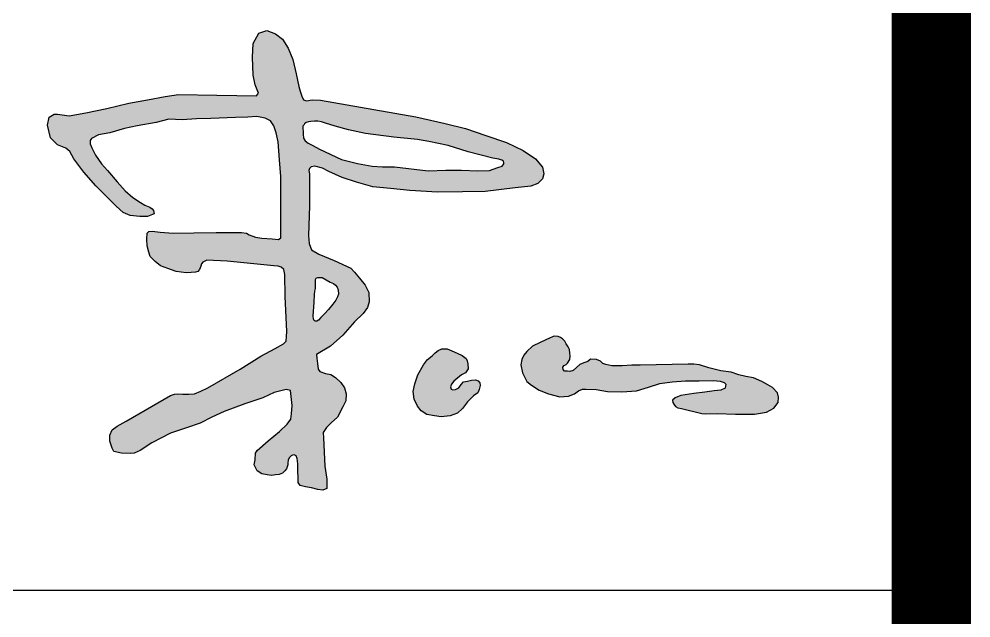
# Model space of a CAD drawing. Extents: x 1728470 to 1835391, y -157368 to 197905.
# Drawn here: x 1814552 to 1816350, y -64638 to -63507 of the extents above; entities that cross this region are included whole.
import ezdxf

# ---------------------------------------------------------------- set-up
doc = ezdxf.new("R2010")
doc.units = 0
doc.header["$LTSCALE"] = 1000
doc.header["$MEASUREMENT"] = 0
doc.layers.get('0').update_dxf_attribs({"linetype": 'CONTINUOUS'})
doc.layers.add('PUB_TITLE', color=4, linetype='CONTINUOUS')

msp = doc.modelspace()

# ---------------------------------------------------------------- hatches: boundary and pattern name
h = msp.add_hatch(color=7)
h.paths.add_polyline_path([(1815100.7, -63799.2), (1815099.5, -63792.6), (1815100.5, -63788.8), (1815103.7, -63786), (1815110.7, -63784.4), (1815125.6, -63788.4), (1815137.2, -63794.8), (1815162.4, -63806.2), (1815189.3, -63814.7), (1815220.1, -63823.9), (1815253.9, -63826.7), (1815290.5, -63830.7), (1815342.5, -63833.6), (1815389.4, -63833), (1815432.2, -63832.4), (1815489.4, -63825.2), (1815518.8, -63822.5), (1815531.9, -63817.1), (1815541, -63808.5), (1815543.2, -63799), (1815540.5, -63786.4), (1815527.4, -63771), (1815504, -63755.3), (1815472.5, -63739.8), (1815433.9, -63726.4), (1815395.3, -63713.5), (1815356.7, -63703.9), (1815301.3, -63691.7), (1815222.1, -63677.4), (1815121.3, -63660.1), (1815105.8, -63659.5), (1815095.3, -63661.1), (1815089.2, -63659.2), (1815086.1, -63652.4), (1815082.9, -63642.9), (1815080.7, -63633.9), (1815075.7, -63610.4), (1815069.4, -63583.3), (1815060.8, -63562.1), (1815049.5, -63544.9), (1815036.3, -63535), (1815020.1, -63528.7), (1815005.1, -63533.6), (1814994.3, -63553.1), (1814992.9, -63578.8), (1814994.4, -63612.5), (1814997.9, -63631.1), (1815004.7, -63646.8), (1815001, -63651.9), (1814963.4, -63650.9), (1814925.8, -63650.4), (1814853.4, -63649.4), (1814828, -63653), (1814795, -63659.6), (1814759.9, -63665.7), (1814718.2, -63675.8), (1814678.5, -63684), (1814647, -63689.6), (1814625.1, -63686.5), (1814618.5, -63686.5), (1814608.9, -63692.1), (1814605.8, -63707.3), (1814612, -63731.4), (1814625.2, -63744.1), (1814640.5, -63750.7), (1814648.1, -63756.8), (1814655.7, -63771), (1814674.5, -63795.9), (1814697.4, -63821.8), (1814735.7, -63859.9), (1814749, -63871.9), (1814761.9, -63878), (1814780.4, -63879.6), (1814794.9, -63879.6), (1814807.3, -63874.3), (1814807.1, -63872.7), (1814806.9, -63871.5), (1814806, -63868.4), (1814804, -63864.9), (1814799.4, -63861.9), (1814789.9, -63858.3), (1814781.6, -63853.3), (1814767.4, -63843.9), (1814752.6, -63831.2), (1814737.4, -63813.9), (1814719.1, -63792.6), (1814707.9, -63779.9), (1814696.8, -63764.1), (1814689.7, -63749.9), (1814686.6, -63742.3), (1814686.6, -63736.1), (1814689.1, -63732.4), (1814702.2, -63725.5), (1814724, -63721.5), (1814751.4, -63713.5), (1814775.4, -63708.4), (1814811.4, -63702.1), (1814834.9, -63695.8), (1814860.2, -63697), (1814887.6, -63695.3), (1814914.5, -63694.7), (1814961.3, -63693), (1814984.2, -63691.9), (1815001.3, -63690.7), (1815016.8, -63694.1), (1815027.1, -63699.3), (1815033.4, -63708.4), (1815037.9, -63721.5), (1815041.4, -63738.7), (1815044.2, -63772.9), (1815046.5, -63803.8), (1815046.8, -63902), (1815046.5, -63920.1), (1815042.3, -63923.3), (1815030.6, -63921.7), (1815010.5, -63920.4), (1814999.1, -63918.8), (1814986.7, -63914.4), (1814981.6, -63911.2), (1814972.6, -63910), (1814924.6, -63910), (1814882.3, -63910.7), (1814843.5, -63911), (1814818.7, -63909.1), (1814803.4, -63907.5), (1814797.4, -63908.1), (1814794.2, -63911.3), (1814793.9, -63922.4), (1814794.2, -63935.1), (1814797.4, -63947.2), (1814800.2, -63955.1), (1814809.5, -63964.7), (1814819.3, -63972.6), (1814833, -63977.7), (1814848.9, -63983.4), (1814868, -63986.2), (1814877.3, -63985.5), (1814885.3, -63984.8), (1814889.7, -63983.7), (1814893.1, -63980), (1814895.4, -63973.7), (1814896.9, -63969.2), (1814899.1, -63966), (1814907.1, -63961.9), (1814945.3, -63963.9), (1815033.5, -63973), (1815041.4, -63973.6), (1815047.4, -63975.2), (1815052.6, -63979.7), (1815054, -63988.9), (1815054.6, -64030.6), (1815057.7, -64096.6), (1815057.4, -64106.4), (1815056.6, -64114.9), (1815052, -64119.8), (1815035.7, -64128.8), (1815009, -64143.2), (1814969.7, -64167.6), (1814908.9, -64203.4), (1814895.3, -64209.6), (1814883.8, -64214.6), (1814873.2, -64214.9), (1814861.5, -64215.3), (1814851.9, -64214.4), (1814845.6, -64215.1), (1814838, -64217.4), (1814754.9, -64266.1), (1814737.3, -64275.7), (1814728, -64282.7), (1814723.5, -64292.6), (1814723.5, -64303.6), (1814728, -64316.9), (1814731.4, -64323.4), (1814745.5, -64326.8), (1814762.5, -64327.4), (1814769.6, -64326.3), (1814781.2, -64321.3), (1814803, -64307), (1814838.6, -64288.6), (1814868.4, -64278.7), (1814894.2, -64269.7), (1814916.3, -64258.4), (1814939.9, -64248), (1814978.4, -64233.6), (1815012.7, -64221.8), (1815034, -64211.9), (1815043.9, -64209.6), (1815057, -64206), (1815064.7, -64208.3), (1815066.1, -64219.6), (1815068.3, -64236.7), (1815067, -64252.1), (1815065.6, -64262), (1815058.4, -64271.5), (1815044.4, -64285.5), (1815022.7, -64303.1), (1815001.7, -64321.7), (1814999, -64326.7), (1814998, -64339), (1814996.5, -64348.8), (1815002.2, -64359.9), (1815010.5, -64365.4), (1815020.6, -64367.4), (1815029.2, -64368.7), (1815036.7, -64367.7), (1815043.2, -64366.9), (1815050, -64364.4), (1815054.1, -64359.6), (1815057.3, -64356.1), (1815059.8, -64348.8), (1815059.8, -64344.5), (1815060.6, -64339.8), (1815062.1, -64335.5), (1815066.4, -64331.7), (1815068.4, -64330.5), (1815071.9, -64329.5), (1815075.9, -64331.5), (1815077.2, -64336.7), (1815078.7, -64346.8), (1815078.9, -64358.4), (1815079.2, -64374.5), (1815079.2, -64381.7), (1815083.2, -64387.4), (1815093.2, -64390.2), (1815104.3, -64391.7), (1815116.4, -64395.2), (1815126.1, -64396.3), (1815133.4, -64392.9), (1815133.4, -64375.6), (1815129.8, -64351), (1815127.3, -64297.5), (1815126.9, -64287.4), (1815132.6, -64278.2), (1815141.4, -64269), (1815153.5, -64258.5), (1815163.9, -64239.2), (1815169.2, -64227.9), (1815170, -64214.2), (1815166.8, -64203.4), (1815159.9, -64193), (1815150.1, -64183.9), (1815140.8, -64177.9), (1815131.3, -64176), (1815120.2, -64172.5), (1815117, -64168), (1815115.7, -64156.9), (1815114.8, -64147.1), (1815114.3, -64140.4), (1815140.7, -64124.4), (1815163.8, -64103.8), (1815185.9, -64078.2), (1815202, -64063), (1815210, -64051.3), (1815213.6, -64040.5), (1815212.8, -64023.1), (1815205.6, -64009), (1815195.5, -63995.8), (1815185.9, -63984.5), (1815178.7, -63976.9), (1815147.2, -63962.8), (1815118.3, -63950.6), (1815104.3, -63942.4), (1815100.4, -63930.3), (1815099.1, -63915.5), (1815100.7, -63859.4)])
h.paths.add_polyline_path([(1815119.4, -63752.4), (1815106.9, -63745.4), (1815098.3, -63741.1), (1815092.3, -63736.8), (1815089.3, -63731.6), (1815088.8, -63724), (1815088.5, -63708.9), (1815090.1, -63707), (1815091.5, -63704.7), (1815094.3, -63702.4), (1815098.8, -63701), (1815103, -63700.1), (1815110.4, -63699.7), (1815116.3, -63699.9), (1815123.3, -63701), (1815131, -63703.4), (1815149.3, -63709), (1815174.3, -63716.1), (1815206.8, -63723.2), (1815259.9, -63730), (1815304.5, -63734.5), (1815326.2, -63738), (1815362.8, -63745.4), (1815400.5, -63757.4), (1815447.2, -63769.3), (1815458.4, -63771.3), (1815464.2, -63773.1), (1815467.1, -63774.9), (1815467.8, -63777.8), (1815468, -63780.2), (1815464.6, -63784.5), (1815456.4, -63786.9), (1815440.6, -63792.8), (1815418.8, -63793.1), (1815388, -63792.4), (1815358.4, -63792.4), (1815325, -63793.1), (1815261.2, -63786), (1815238.7, -63786), (1815219.4, -63784.7), (1815191.2, -63779.6), (1815161, -63771.8)], flags=16)
h.paths.add_polyline_path([(1815116.4, -63995.1), (1815119.9, -63994.5), (1815125, -63995.1), (1815140, -64003.5), (1815146, -64006), (1815150.1, -64009.3), (1815153.3, -64013.3), (1815154.8, -64018.3), (1815155.6, -64026.1), (1815153.8, -64031.6), (1815150.6, -64037.4), (1815144.8, -64045), (1815136.7, -64055.5), (1815128.9, -64063.3), (1815121.9, -64070.3), (1815117.6, -64075.6), (1815114.6, -64077.4), (1815111.3, -64077.3), (1815109.6, -64076.3), (1815108.2, -64073.4), (1815108, -64067.4), (1815109.7, -64042.1), (1815110.4, -64027.1), (1815111, -64020.4), (1815111.8, -64015.6), (1815111.8, -64005.6), (1815112.4, -63998.5), (1815113.6, -63996.1)], flags=16)
h = msp.add_hatch(color=7)
h.paths.add_polyline_path([(1815410.5, -64218.4), (1815418.4, -64212.5), (1815421.2, -64206.3), (1815422.9, -64198.6), (1815422.4, -64193.8), (1815419, -64189.9), (1815414.5, -64187.9), (1815406.8, -64188.7), (1815398.9, -64190.7), (1815391.8, -64191.9), (1815387, -64196.9), (1815382.5, -64202.9), (1815376.6, -64206), (1815371.5, -64207.1), (1815368.1, -64205.4), (1815366.9, -64201.2), (1815369.2, -64196.1), (1815373.4, -64190.4), (1815387.6, -64178.8), (1815395.2, -64174.5), (1815400.1, -64167.3), (1815399.9, -64157.9), (1815398.8, -64151.9), (1815396.8, -64147.9), (1815389, -64142.3), (1815379.8, -64137.8), (1815369.3, -64133.3), (1815360.6, -64129.8), (1815350.5, -64129.8), (1815344, -64132.7), (1815338.1, -64137.3), (1815332.2, -64142.7), (1815323.7, -64149.7), (1815315.8, -64159.9), (1815305.3, -64178.5), (1815299.9, -64195.3), (1815296.5, -64210), (1815298.2, -64224.4), (1815305, -64238), (1815311.8, -64246.4), (1815322.3, -64253.2), (1815337, -64256.3), (1815349.7, -64258), (1815366.4, -64256), (1815380.5, -64251.2), (1815389.8, -64242.2), (1815399.2, -64229.5)])
h.paths.add_polyline_path([(1815939.5, -64184.4), (1815925, -64181.6), (1815911.7, -64178.4), (1815896.9, -64173.6), (1815877.6, -64170.8), (1815855.1, -64165.1), (1815837.4, -64159.9), (1815826.5, -64158.3), (1815816.1, -64158.3), (1815725.5, -64160.4), (1815709.3, -64160.4), (1815691.2, -64161.6), (1815672, -64161.9), (1815660.4, -64159.3), (1815654.8, -64157.1), (1815650, -64152.8), (1815642.6, -64149.4), (1815631.5, -64149.1), (1815626.5, -64153.1), (1815619.1, -64156.2), (1815611.2, -64159.3), (1815605, -64164.7), (1815598.6, -64170.3), (1815592.4, -64172.3), (1815587.8, -64171.7), (1815582.3, -64171.8), (1815579.5, -64168.2), (1815579.3, -64164.3), (1815581.5, -64161.2), (1815585.4, -64158.8), (1815588.2, -64156.3), (1815592.2, -64149.6), (1815592.7, -64142.9), (1815592.4, -64137.9), (1815591.5, -64130.5), (1815589.2, -64125.6), (1815585.6, -64119.9), (1815583.2, -64115.1), (1815578.7, -64110.7), (1815574.7, -64108.1), (1815570.1, -64106.5), (1815563.7, -64105.4), (1815561.1, -64106.3), (1815558.6, -64107.6), (1815555.5, -64108.6), (1815536.2, -64117.5), (1815521.8, -64124.7), (1815511.3, -64134.3), (1815505.3, -64141.2), (1815501.7, -64149.6), (1815500.1, -64159.6), (1815502.9, -64174.5), (1815510.9, -64191), (1815519.8, -64198.2), (1815534.6, -64207.8), (1815552.3, -64214.3), (1815573.2, -64219.9), (1815590.1, -64219.1), (1815601.4, -64214.7), (1815609, -64209), (1815616.3, -64205.4), (1815622.7, -64205.4), (1815642.4, -64206.2), (1815663.8, -64210.2), (1815690.5, -64210.7), (1815718.4, -64208.7), (1815740.9, -64201.8), (1815762.1, -64194.7), (1815785.9, -64191.5), (1815811, -64190.2), (1815836.7, -64189.6), (1815863.7, -64189.1), (1815876.1, -64190.7), (1815884.1, -64193.2), (1815887.2, -64196.4), (1815885.7, -64204), (1815877.6, -64207.3), (1815864.7, -64208.9), (1815847.2, -64211.4), (1815826.4, -64213.8), (1815802, -64217.7), (1815795.5, -64219.9), (1815791.4, -64222.2), (1815786.5, -64226.3), (1815786.9, -64230.8), (1815788.5, -64234.2), (1815792, -64238.2), (1815796.4, -64241.2), (1815803, -64241.9), (1815841.5, -64251.3), (1815849.4, -64252.3), (1815870.7, -64251.9), (1815904.9, -64253.1), (1815941.1, -64253.1), (1815964, -64249.1), (1815977.7, -64241.4), (1815985.7, -64230.6), (1815986.5, -64220.9), (1815984.5, -64212.5), (1815974.9, -64202.5), (1815966.4, -64197.7), (1815955.2, -64191.2)])

# ---------------------------------------------------------------- linework, layer by layer
for points in [[(1814807.3, -63874.3), (1814794.9, -63879.6), (1814780.4, -63879.6), (1814761.9, -63878), (1814749, -63871.9), (1814735.7, -63859.9), (1814697.4, -63821.8), (1814674.5, -63795.9), (1814655.7, -63771), (1814648.1, -63756.8), (1814640.5, -63750.7), (1814625.2, -63744.1), (1814612, -63731.4), (1814605.8, -63707.3), (1814608.9, -63692.1), (1814618.5, -63686.5), (1814625.1, -63686.5), (1814647, -63689.6), (1814678.5, -63684), (1814718.2, -63675.8), (1814759.9, -63665.7), (1814795, -63659.6), (1814828, -63653), (1814853.4, -63649.4), (1814925.8, -63650.4), (1814963.4, -63650.9), (1815001, -63651.9), (1815004.7, -63646.8), (1814997.9, -63631.1), (1814994.4, -63612.5), (1814992.9, -63578.8), (1814994.3, -63553.1), (1815005.1, -63533.6), (1815020.1, -63528.7), (1815036.3, -63535), (1815049.5, -63544.9), (1815060.8, -63562.1), (1815069.4, -63583.3), (1815075.7, -63610.4), (1815080.7, -63633.9), (1815082.9, -63642.9), (1815086.1, -63652.4), (1815089.2, -63659.2), (1815095.3, -63661.1), (1815105.8, -63659.5), (1815121.3, -63660.1), (1815222.1, -63677.4), (1815301.3, -63691.7), (1815356.7, -63703.9), (1815395.3, -63713.5), (1815433.9, -63726.4), (1815472.5, -63739.8), (1815504, -63755.3), (1815527.4, -63771), (1815540.5, -63786.4), (1815543.2, -63799), (1815541, -63808.5), (1815531.9, -63817.1), (1815518.8, -63822.5), (1815489.4, -63825.2), (1815432.2, -63832.4), (1815389.4, -63833), (1815342.5, -63833.6), (1815290.5, -63830.7), (1815253.9, -63826.7), (1815220.1, -63823.9), (1815189.3, -63814.7), (1815162.4, -63806.2), (1815137.2, -63794.8), (1815125.6, -63788.4), (1815110.7, -63784.4), (1815103.7, -63786), (1815100.5, -63788.8), (1815099.5, -63792.6), (1815100.7, -63799.2), (1815100.7, -63859.4), (1815099.1, -63915.5), (1815100.4, -63930.3), (1815104.3, -63942.4), (1815118.3, -63950.6), (1815147.2, -63962.8), (1815178.7, -63976.9), (1815185.9, -63984.5), (1815195.5, -63995.8), (1815205.6, -64009), (1815212.8, -64023.1), (1815213.6, -64040.5), (1815210, -64051.3), (1815202, -64063), (1815185.9, -64078.2), (1815163.8, -64103.8), (1815140.7, -64124.4), (1815114.3, -64140.4), (1815114.8, -64147.1), (1815115.7, -64156.9), (1815117, -64168), (1815120.2, -64172.5), (1815131.3, -64176), (1815140.8, -64177.9), (1815150.1, -64183.9), (1815159.9, -64193), (1815166.8, -64203.4), (1815170, -64214.2), (1815169.2, -64227.9), (1815163.9, -64239.2), (1815153.5, -64258.5), (1815141.4, -64269), (1815132.6, -64278.2), (1815126.9, -64287.4), (1815127.3, -64297.5), (1815129.8, -64351), (1815133.4, -64375.6), (1815133.4, -64392.9), (1815126.1, -64396.3), (1815116.4, -64395.2), (1815104.3, -64391.7), (1815093.2, -64390.2), (1815083.2, -64387.4), (1815079.2, -64381.7), (1815079.2, -64374.5), (1815078.9, -64358.4), (1815078.7, -64346.8), (1815077.2, -64336.7), (1815075.9, -64331.5), (1815071.9, -64329.5), (1815068.4, -64330.5), (1815066.4, -64331.7), (1815062.1, -64335.5), (1815060.6, -64339.8), (1815059.8, -64344.5), (1815059.8, -64348.8), (1815057.3, -64356.1), (1815054.1, -64359.6), (1815050, -64364.4), (1815043.2, -64366.9), (1815036.7, -64367.7), (1815029.2, -64368.7), (1815020.6, -64367.4), (1815010.5, -64365.4), (1815002.2, -64359.9), (1814996.5, -64348.8), (1814998, -64339), (1814999, -64326.7), (1815001.7, -64321.7), (1815022.7, -64303.1), (1815044.4, -64285.5), (1815058.4, -64271.5), (1815065.6, -64262), (1815067, -64252.1), (1815068.3, -64236.7), (1815066.1, -64219.6), (1815064.7, -64208.3), (1815057, -64206), (1815043.9, -64209.6), (1815034, -64211.9), (1815012.7, -64221.8), (1814978.4, -64233.6), (1814939.9, -64248), (1814916.3, -64258.4), (1814894.2, -64269.7), (1814868.4, -64278.7), (1814838.6, -64288.6), (1814803, -64307), (1814781.2, -64321.3), (1814769.6, -64326.3), (1814762.5, -64327.4), (1814745.5, -64326.8), (1814731.4, -64323.4), (1814728, -64316.9), (1814723.5, -64303.6), (1814723.5, -64292.6), (1814728, -64282.7), (1814737.3, -64275.7), (1814754.9, -64266.1), (1814838, -64217.4), (1814845.6, -64215.1), (1814851.9, -64214.4), (1814861.5, -64215.3), (1814873.2, -64214.9), (1814883.8, -64214.6), (1814895.3, -64209.6), (1814908.9, -64203.4), (1814969.7, -64167.6), (1815009, -64143.2), (1815035.7, -64128.8), (1815052, -64119.8), (1815056.6, -64114.9), (1815057.4, -64106.4), (1815057.7, -64096.6), (1815054.6, -64030.6), (1815054, -63988.9), (1815052.6, -63979.7), (1815047.4, -63975.2), (1815041.4, -63973.6), (1815033.5, -63973), (1814945.3, -63963.9), (1814907.1, -63961.9), (1814899.1, -63966), (1814896.9, -63969.2), (1814895.4, -63973.7), (1814893.1, -63980), (1814889.7, -63983.7), (1814885.3, -63984.8), (1814877.3, -63985.5), (1814868, -63986.2), (1814848.9, -63983.4), (1814833, -63977.7), (1814819.3, -63972.6), (1814809.5, -63964.7), (1814800.2, -63955.1), (1814797.4, -63947.2), (1814794.2, -63935.1), (1814793.9, -63922.4), (1814794.2, -63911.3), (1814797.4, -63908.1), (1814803.4, -63907.5), (1814818.7, -63909.1), (1814843.5, -63911), (1814882.3, -63910.7), (1814924.6, -63910), (1814972.6, -63910), (1814981.6, -63911.2), (1814986.7, -63914.4), (1814999.1, -63918.8), (1815010.5, -63920.4), (1815030.6, -63921.7), (1815042.3, -63923.3), (1815046.5, -63920.1), (1815046.8, -63902), (1815046.5, -63803.8), (1815044.2, -63772.9), (1815041.4, -63738.7), (1815037.9, -63721.5), (1815033.4, -63708.4), (1815027.1, -63699.3), (1815016.8, -63694.1), (1815001.3, -63690.7), (1814984.2, -63691.9), (1814961.3, -63693), (1814914.5, -63694.7), (1814887.6, -63695.3), (1814860.2, -63697), (1814834.9, -63695.8), (1814811.4, -63702.1), (1814775.4, -63708.4), (1814751.4, -63713.5), (1814724, -63721.5), (1814702.2, -63725.5), (1814689.1, -63732.4), (1814686.6, -63736.1), (1814686.6, -63742.3), (1814689.7, -63749.9), (1814696.8, -63764.1), (1814707.9, -63779.9), (1814719.1, -63792.6), (1814737.4, -63813.9), (1814752.6, -63831.2), (1814767.4, -63843.9), (1814781.6, -63853.3), (1814789.9, -63858.3), (1814799.4, -63861.9), (1814804, -63864.9), (1814806, -63868.4), (1814806.9, -63871.5), (1814807.1, -63872.7)], [(1815088.5, -63708.9), (1815088.8, -63724), (1815089.3, -63731.6), (1815092.3, -63736.8), (1815098.3, -63741.1), (1815106.9, -63745.4), (1815119.4, -63752.4), (1815161, -63771.8), (1815191.2, -63779.6), (1815219.4, -63784.7), (1815238.7, -63786), (1815261.2, -63786), (1815325, -63793.1), (1815358.4, -63792.4), (1815388, -63792.4), (1815418.8, -63793.1), (1815440.6, -63792.8), (1815456.4, -63786.9), (1815464.6, -63784.5), (1815468, -63780.2), (1815467.8, -63777.8), (1815467.1, -63774.9), (1815464.2, -63773.1), (1815458.4, -63771.3), (1815447.2, -63769.3), (1815400.5, -63757.4), (1815362.8, -63745.4), (1815326.2, -63738), (1815304.5, -63734.5), (1815259.9, -63730), (1815206.8, -63723.2), (1815174.3, -63716.1), (1815149.3, -63709), (1815131, -63703.4), (1815123.3, -63701), (1815116.3, -63699.9), (1815110.4, -63699.7), (1815103, -63700.1), (1815098.8, -63701), (1815094.3, -63702.4), (1815091.5, -63704.7), (1815090.1, -63707)], [(1815111.8, -64015.6), (1815111.8, -64005.6), (1815112.4, -63998.5), (1815113.6, -63996.1), (1815116.4, -63995.1), (1815119.9, -63994.5), (1815125, -63995.1), (1815140, -64003.5), (1815146, -64006), (1815150.1, -64009.3), (1815153.3, -64013.3), (1815154.8, -64018.3), (1815155.6, -64026.1), (1815153.8, -64031.6), (1815150.6, -64037.4), (1815144.8, -64045), (1815136.7, -64055.5), (1815128.9, -64063.3), (1815121.9, -64070.3), (1815117.6, -64075.6), (1815114.6, -64077.4), (1815111.3, -64077.3), (1815109.6, -64076.3), (1815108.2, -64073.4), (1815108, -64067.4), (1815109.7, -64042.1), (1815110.4, -64027.1), (1815111, -64020.4)], [(1815555.5, -64108.6), (1815536.2, -64117.5), (1815521.8, -64124.7), (1815511.3, -64134.3), (1815505.3, -64141.2), (1815501.7, -64149.6), (1815500.1, -64159.6), (1815502.9, -64174.5), (1815510.9, -64191), (1815519.8, -64198.2), (1815534.6, -64207.8), (1815552.3, -64214.3), (1815573.2, -64219.9), (1815590.1, -64219.1), (1815601.4, -64214.7), (1815609, -64209), (1815616.3, -64205.4), (1815622.7, -64205.4), (1815642.4, -64206.2), (1815663.8, -64210.2), (1815690.5, -64210.7), (1815718.4, -64208.7), (1815740.9, -64201.8), (1815762.1, -64194.7), (1815785.9, -64191.5), (1815811, -64190.2), (1815836.7, -64189.6), (1815863.7, -64189.1), (1815876.1, -64190.7), (1815884.1, -64193.2), (1815887.2, -64196.4), (1815885.7, -64204), (1815877.6, -64207.3), (1815864.7, -64208.9), (1815847.2, -64211.4), (1815826.4, -64213.8), (1815802, -64217.7), (1815795.5, -64219.9), (1815791.4, -64222.2), (1815786.5, -64226.3), (1815786.9, -64230.8), (1815788.5, -64234.2), (1815792, -64238.2), (1815796.4, -64241.2), (1815803, -64241.9), (1815841.5, -64251.3), (1815849.4, -64252.3), (1815870.7, -64251.9), (1815904.9, -64253.1), (1815941.1, -64253.1), (1815964, -64249.1), (1815977.7, -64241.4), (1815985.7, -64230.6), (1815986.5, -64220.9), (1815984.5, -64212.5), (1815974.9, -64202.5), (1815966.4, -64197.7), (1815955.2, -64191.2), (1815939.5, -64184.4), (1815925, -64181.6), (1815911.7, -64178.4), (1815896.9, -64173.6), (1815877.6, -64170.8), (1815855.1, -64165.1), (1815837.4, -64159.9), (1815826.5, -64158.3), (1815816.1, -64158.3), (1815725.5, -64160.4), (1815709.3, -64160.4), (1815691.2, -64161.6), (1815672, -64161.9), (1815660.4, -64159.3), (1815654.8, -64157.1), (1815650, -64152.8), (1815642.6, -64149.4), (1815631.5, -64149.1), (1815626.5, -64153.1), (1815619.1, -64156.2), (1815611.2, -64159.3), (1815605, -64164.7), (1815598.6, -64170.3), (1815592.4, -64172.3), (1815587.8, -64171.7), (1815582.3, -64171.8), (1815579.5, -64168.2), (1815579.3, -64164.3), (1815581.5, -64161.2), (1815585.4, -64158.8), (1815588.2, -64156.3), (1815592.2, -64149.6), (1815592.7, -64142.9), (1815592.4, -64137.9), (1815591.5, -64130.5), (1815589.2, -64125.6), (1815585.6, -64119.9), (1815583.2, -64115.1), (1815578.7, -64110.7), (1815574.7, -64108.1), (1815570.1, -64106.5), (1815563.7, -64105.4), (1815561.1, -64106.3), (1815558.6, -64107.6)], [(1815344, -64132.7), (1815350.5, -64129.8), (1815360.6, -64129.8), (1815369.3, -64133.3), (1815379.8, -64137.8), (1815389, -64142.3), (1815396.8, -64147.9), (1815398.8, -64151.9), (1815399.9, -64157.9), (1815400.1, -64167.3), (1815395.2, -64174.5), (1815387.6, -64178.8), (1815373.4, -64190.4), (1815369.2, -64196.1), (1815366.9, -64201.2), (1815368.1, -64205.4), (1815371.5, -64207.1), (1815376.6, -64206), (1815382.5, -64202.9), (1815387, -64196.9), (1815391.8, -64191.9), (1815398.9, -64190.7), (1815406.8, -64188.7), (1815414.5, -64187.9), (1815419, -64189.9), (1815422.4, -64193.8), (1815422.9, -64198.6), (1815421.2, -64206.3), (1815418.4, -64212.5), (1815410.5, -64218.4), (1815399.2, -64229.5), (1815389.8, -64242.2), (1815380.5, -64251.2), (1815366.4, -64256), (1815349.7, -64258), (1815337, -64256.3), (1815322.3, -64253.2), (1815311.8, -64246.4), (1815305, -64238), (1815298.2, -64224.4), (1815296.5, -64210), (1815299.9, -64195.3), (1815305.3, -64178.5), (1815315.8, -64159.9), (1815323.7, -64149.7), (1815332.2, -64142.7), (1815338.1, -64137.3)]]:
    msp.add_lwpolyline(points, close=True)
at = {"layer": 'PUB_TITLE', "color": 4}
msp.add_line((1810224.8, -64584.9), (1816274.8, -64584.9), dxfattribs=at)
at = {"layer": 'PUB_TITLE', "const_width": 150}
msp.add_lwpolyline([(1732424.8, -87975.4), (1816274.8, -87975.4), (1816274.8, -27975.4), (1732424.8, -27975.4)], close=True, dxfattribs=at)

doc.saveas('drawing.dxf')
